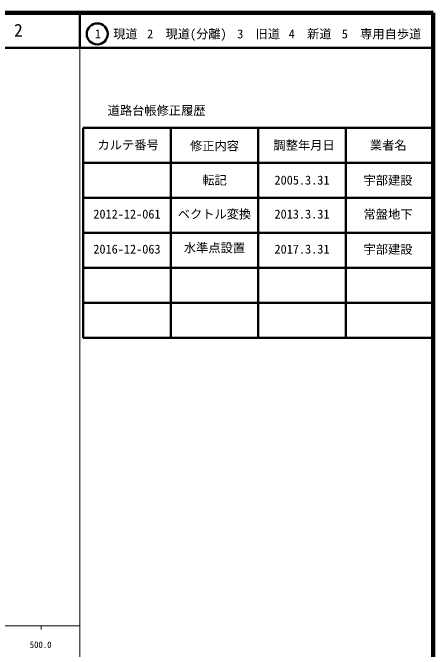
# Model space of a CAD drawing. Units: millimetres, scale not verified. Extents: x 40000 to 680000, y 20000 to 380000.
# Drawn here: x 559876 to 680000, y 198357 to 380000 of the extents above; entities that cross this region are included whole.
import ezdxf
from ezdxf.enums import TextEntityAlignment as Align

# ---------------------------------------------------------------- set-up
doc = ezdxf.new("R2010")
doc.units = ezdxf.units.MM
doc.header["$LTSCALE"] = 1000
for name, color, linetype, lineweight in [('M-TTL', 2, 'Continuous', 140), ('M-TTL-BAND', 7, 'Continuous', 13), ('M-TTL-FRAM', 2, 'Continuous', 50), ('M-TTL-LINE', 7, 'Continuous', 50)]:
    doc.layers.add(name, color=color, linetype=linetype, lineweight=lineweight)
doc.layers.add('M-TTL-TXT', color=7, linetype='Continuous')
doc.styles.add('ＭＳ ゴシック', font='')
doc.styles.get('ＭＳ ゴシック').set_extended_font_data('MS Gothic')

msp = doc.modelspace()

# ---------------------------------------------------------------- linework, layer by layer
at = {"layer": 'M-TTL'}
for p, q in [((680000, 380000), (40000, 380000)), ((680000, 20000), (680000, 380000))]:
    msp.add_line(p, q, dxfattribs=at)
at = {"layer": 'M-TTL-BAND'}
for p, q in [((579000, 20000), (579000, 370000)), ((40000, 205000), (579000, 205000)), ((568000, 205000), (568000, 204000))]:
    msp.add_line(p, q, dxfattribs=at)
at = {"layer": 'M-TTL-FRAM'}
for p, q in [((580000, 347197), (580000, 287197)), ((580000, 347197), (680000, 347197)), ((580000, 287197), (680000, 287197))]:
    msp.add_line(p, q, dxfattribs=at)
at = {"layer": 'M-TTL-LINE'}
for p, q in [((579000, 380000), (579000, 370000)), ((40000, 370000), (680000, 370000)), ((605000, 347197), (605000, 287197)), ((630000, 347197), (630000, 287197)), ((655000, 347197), (655000, 287197)), ((580000, 337197), (680000, 337197)), ((580000, 327197), (680000, 327197)), ((580000, 317197), (680000, 317197)), ((580000, 307197), (680000, 307197)), ((580000, 297197), (680000, 297197))]:
    msp.add_line(p, q, dxfattribs=at)
msp.add_circle((584031, 373958), 3000, dxfattribs=at)

# ---------------------------------------------------------------- texts
at = {"layer": 'M-TTL-BAND', "style": 'ＭＳ ゴシック'}
msp.add_text('500.0', height=1833, dxfattribs=at).set_placement((567844, 198195), align=Align.BOTTOM_CENTER)
at = {"layer": 'M-TTL-TXT', "style": 'ＭＳ ゴシック'}
for s, height, p in [('2', 3666, (561497, 375000)), ('1\u3000現道', 2566, (589448, 373958)), ('2\u3000現道(分離)', 2566, (609619, 373958)), ('3\u3000旧道', 2566, (630121, 373958)), ('4\u3000新道', 2566, (644824, 373958)), ('5\u3000専用自歩道', 2566, (665228, 373958)), ('道路台帳修正履歴', 2566, (600968, 352113)), ('カルテ番号', 2566, (592839, 342277)), ('修正内容', 2566, (617509, 342023)), ('調整年月日', 2566, (643089, 342197)), ('業者名', 2566, (667134, 342197)), ('転記', 2566, (617500, 332245)), ('2005.3.31', 2566, (642500, 332245)), ('宇部建設', 2566, (667077, 332189))]:
    msp.add_text(s, height=height, dxfattribs=at).set_placement(p, align=Align.MIDDLE_CENTER)
for s, p in [('2012-12-061', (592500, 320495)), ('ベクトル変換', (617500, 320495)), ('2013.3.31', (642500, 320495)), ('常盤地下', (667077, 320439)), ('水準点設置', (617500, 310865)), ('2016-12-063', (592500, 310495)), ('2017.3.31', (642500, 310495)), ('宇部建設', (667077, 310439))]:
    msp.add_text(s, height=2566, dxfattribs=at).set_placement(p, align=Align.BOTTOM_CENTER)

doc.saveas('drawing.dxf')
